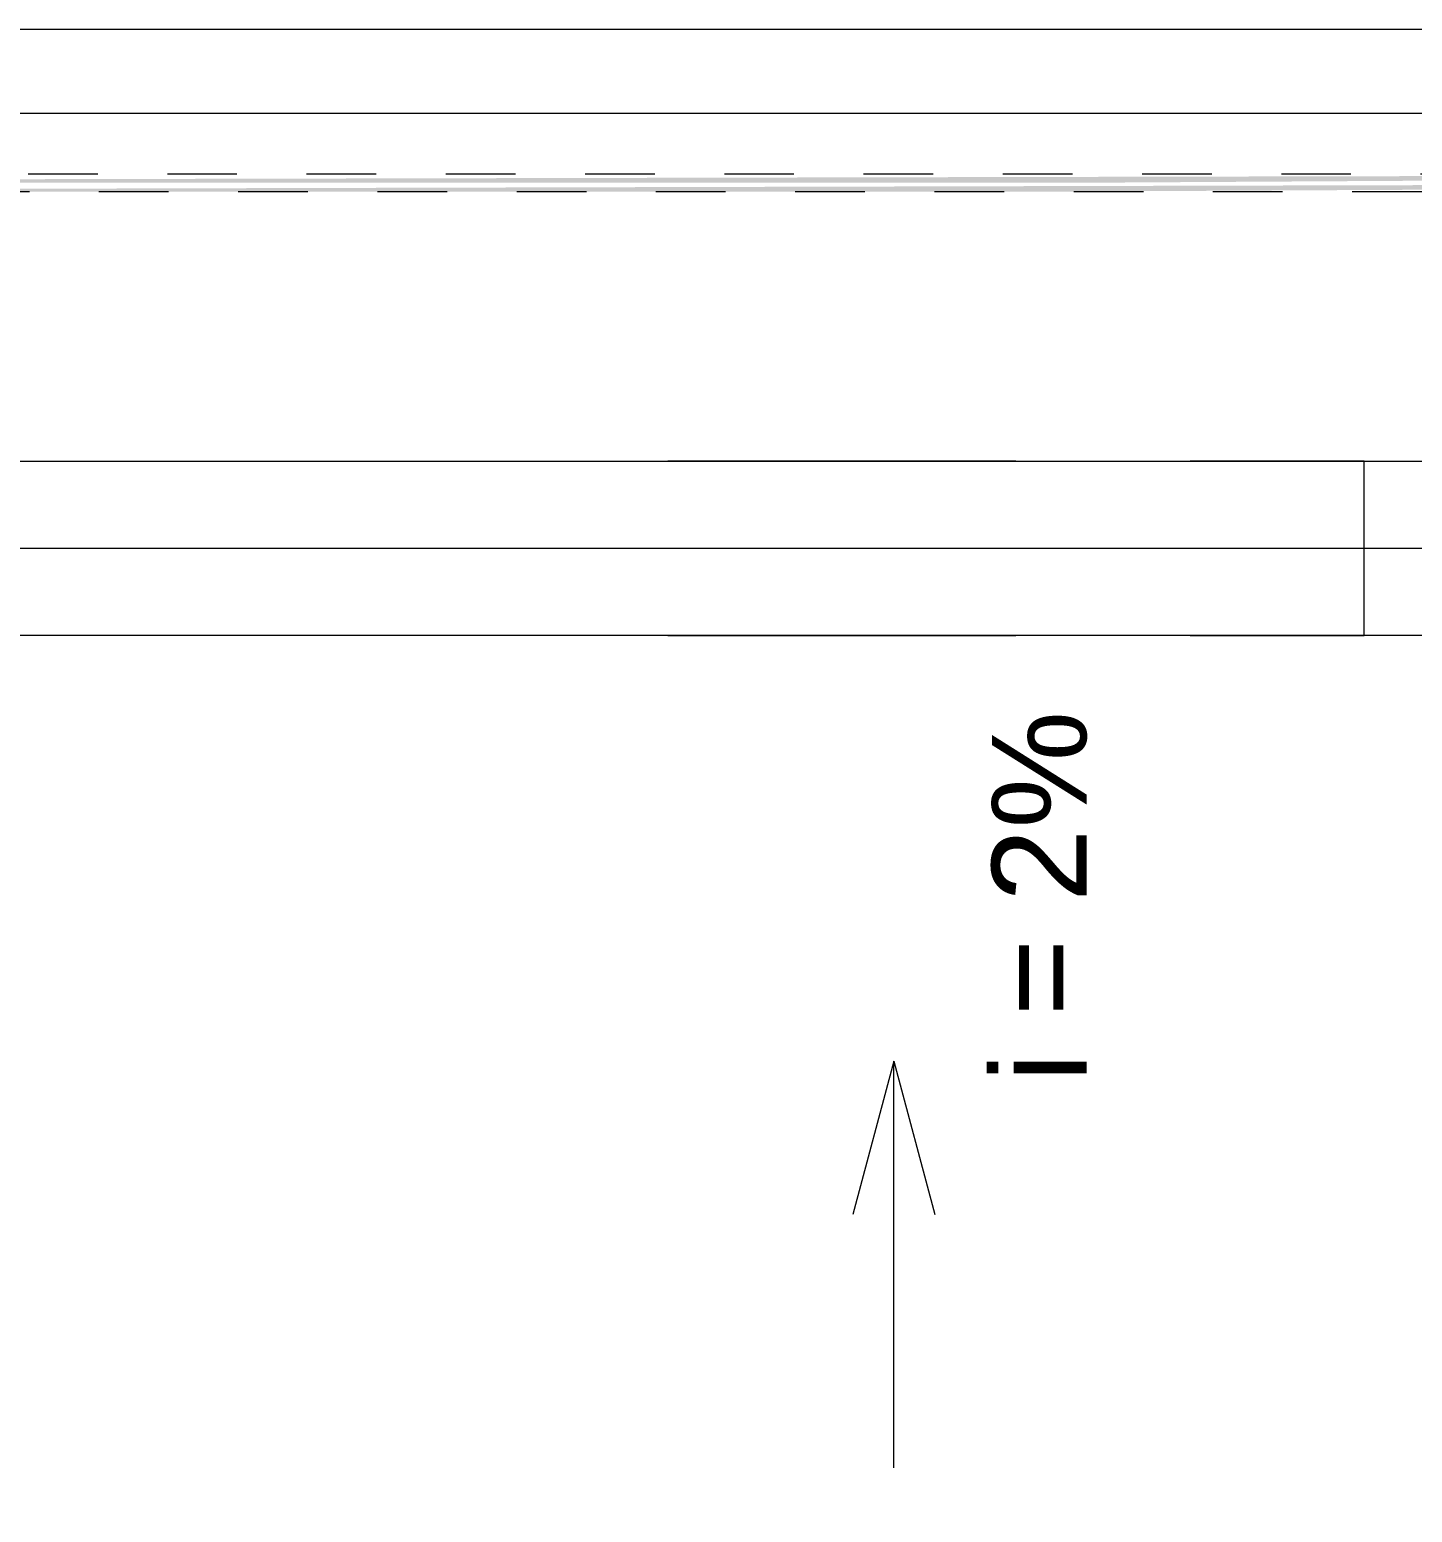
# Model space of a CAD drawing. Header units: metres. Extents: x 5 to 242, y -3 to 162.
# Drawn here: x 164.642 to 166.628, y 101.955 to 104.084 of the extents above; entities that cross this region are included whole.
import ezdxf

# ---------------------------------------------------------------- set-up
doc = ezdxf.new("R2010")
doc.units = ezdxf.units.M
doc.linetypes.add('Aligning Line', pattern=[0.012, 0.006, -0.006])
doc.linetypes.add('IMPORT-Dashed _3_', pattern=[0.75, 0.5, -0.25])
doc.layers.add('1053_ARQ_BASE_MATADOURO_dwg', color=7, linetype='Continuous', lineweight=5, true_color=0x767676)
for name, color, linetype, lineweight in [('A-PROJEÇÃO', 7, 'IMPORT-Dashed _3_', 15), ('A-TEXTO1', 7, 'Continuous', 5), ('A-VISTA01', 7, 'Continuous', 20), ('A-VISTA03', 7, 'Continuous', 9), ('A-VISTA04', 7, 'Continuous', 5), ('P-PIPE', 7, 'Continuous', 5)]:
    doc.layers.add(name, color=color, linetype=linetype, lineweight=lineweight)
doc.styles.add('Arial_4', font='arial.ttf', dxfattribs={"height": 0.136})

# ---------------------------------------------------------------- blocks, each defined once
blk = doc.blocks.new('1053_ARQ_BASE_MATADOURO_dwg_arq geral tgov-4039641-TÉRREO 1_20')
at = {"layer": 'A-PROJEÇÃO', "color": 253, "true_color": 0xaaaaaa, "flags": 128}
for points in [[(12.1996, 15.2781), (-3.0504, 15.2781), (-3.0504, 20.7782), (12.1996, 20.7782)], [(9.9496, 20.0282), (9.9496, 20.2782), (8.9496, 20.2782), (8.9496, 20.0282)]]:
    blk.add_lwpolyline(points, close=True, dxfattribs=at)
at = {"layer": 'A-TEXTO1', "color": 253, "true_color": 0xaaaaaa}
blk.add_line((9.2741, 19.4168), (9.3332, 19.1964), dxfattribs=at)
at = {"layer": 'A-TEXTO1', "color": 253, "true_color": 0xaaaaaa, "flags": 128}
blk.add_lwpolyline([(9.2741, 18.8324), (9.2741, 19.4168), (9.2151, 19.1964)], dxfattribs=at)
at = {"layer": 'A-VISTA01', "color": 253, "true_color": 0xaaaaaa, "flags": 128}
blk.add_lwpolyline([(-2.5504, 20.0282), (-2.5504, 20.2782), (-2.3004, 20.2782), (0.1996, 20.2782), (0.4496, 20.2782), (2.9496, 20.2782), (3.1996, 20.2782), (7.1996, 20.2782), (7.4496, 20.2782), (11.4496, 20.2782), (11.6996, 20.2782), (11.6996, 20.0282), (11.6996, 16.0281), (11.6996, 15.7781), (11.4496, 15.7781), (8.6496, 15.7781), (8.6496, 16.0282), (11.4496, 16.0282), (11.4496, 20.0282), (7.4496, 20.0282), (7.4496, 16.0282), (7.4496, 20.0282)], dxfattribs=at)
at = {"layer": 'A-VISTA03', "color": 253, "true_color": 0xaaaaaa, "flags": 128}
blk.add_lwpolyline([(11.6996, 20.2782), (11.6996, 20.8982), (-3.0504, 20.8982), (-3.0504, 20.7782), (11.5796, 20.7782), (11.5796, 20.2782)], dxfattribs=at)
at = {"layer": 'A-VISTA04', "color": 253, "true_color": 0xaaaaaa}
blk.add_line((11.4746, 20.1532), (7.4246, 20.1532), dxfattribs=at)
at = {"layer": 'A-TEXTO1', "insert": (9.415, 19.3864), "char_height": 0.136, "width": 0.636017, "attachment_point": 1, "rotation": 90, "line_spacing_factor": 0.941778, "style": 'Arial_4'}
blk.add_mtext('i = 2%', dxfattribs=at)
blk = doc.blocks.new('1053_ARQ_BASE_MATADOURO_dwg-3625622-TÉRREO 1_20')
blk.add_blockref('1053_ARQ_BASE_MATADOURO_dwg_arq geral tgov-4039641-TÉRREO 1_20', (130.2098, 83.186))

msp = doc.modelspace()

# ---------------------------------------------------------------- hatches: boundary and pattern name
at = {"layer": 'P-PIPE', "true_color": 0xc0c0c0}
for points in [[(166.1386, 103.8642), (167.9394, 103.875), (167.9394, 103.8767), (163.7412, 103.8674), (163.7479, 103.8642), (166.125, 103.8642)], [(166.1386, 103.8517), (167.9394, 103.8609), (167.9394, 103.8642), (163.7412, 103.8534), (163.7479, 103.8517), (166.125, 103.8517)]]:
    msp.add_hatch(color=9, dxfattribs=at).paths.add_polyline_path(points)

# ---------------------------------------------------------------- linework, layer by layer
at = {"layer": 'P-PIPE', "linetype": 'Aligning Line', "lineweight": 15}
for p, q in [((167.9394, 103.8767), (163.7412, 103.8767)), ((163.7412, 103.8517), (167.9394, 103.8517))]:
    msp.add_line(p, q, dxfattribs=at)

# ---------------------------------------------------------------- block references
at = {"layer": '1053_ARQ_BASE_MATADOURO_dwg', "color": 253, "true_color": 0xaaaaaa}
msp.add_blockref('1053_ARQ_BASE_MATADOURO_dwg-3625622-TÉRREO 1_20', (26.3988, 0), dxfattribs=at)

doc.saveas('drawing.dxf')
